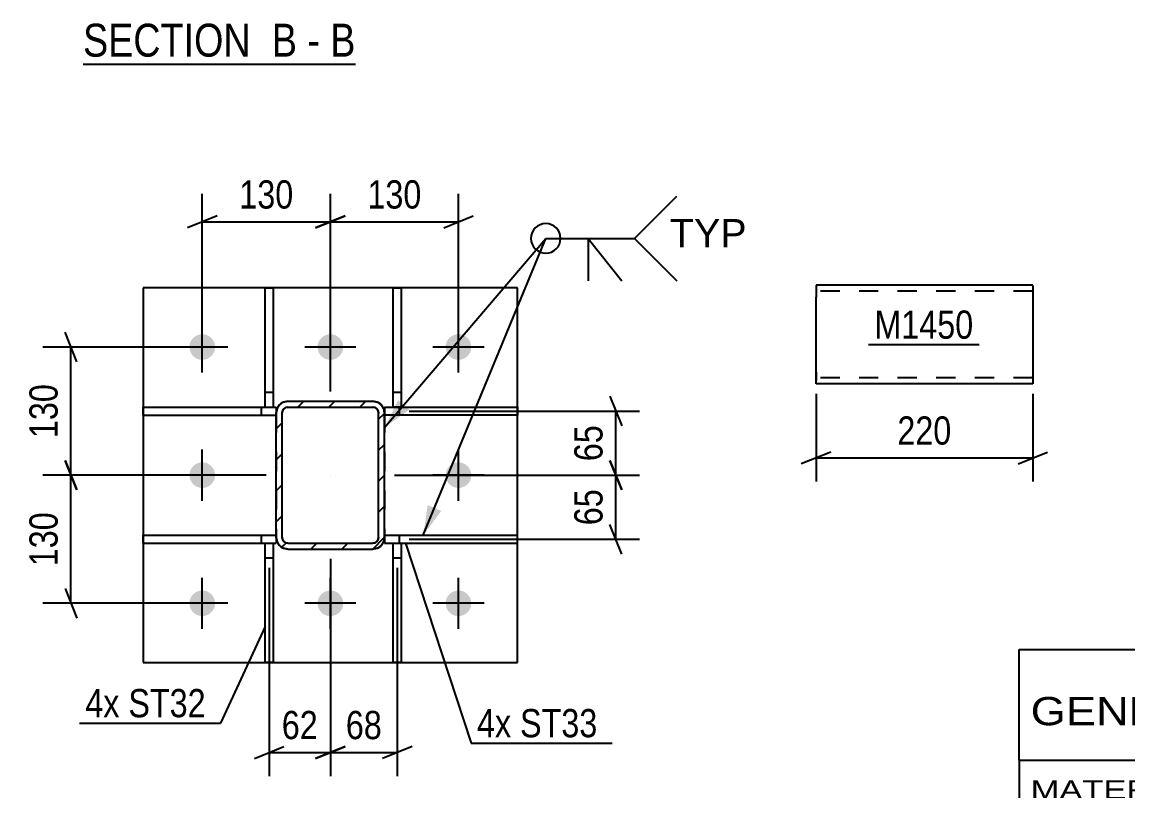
# Model space of a CAD drawing. Header units: millimetres. Extents: x 0 to 841, y 0 to 594.
# Drawn here: x 414.8 to 527, y 137.9 to 215.9 of the extents above; entities that cross this region are included whole.
import ezdxf

# ---------------------------------------------------------------- set-up
doc = ezdxf.new("R2010")
doc.units = ezdxf.units.MM
doc.linetypes.add('DXK_LINE_DOT2', pattern=[3.9198, 1.9599, -1.9599])
doc.linetypes.add('DXK_LINE_DOT3', pattern=[5.9187, 2.979, -0.9799, 0.9799, -0.9799])
doc.styles.add('Arial', font='ARIAL.TTF', dxfattribs={"height": 0.2})
doc.styles.add('Arial Narrow', font='ARIALN.TTF', dxfattribs={"height": 0.2})

# ---------------------------------------------------------------- blocks, each defined once
blk = doc.blocks.new('Unknown-318889761-12 - 4349')
at = {"color": 6, "linetype": 'Continuous'}
blk.add_line((420.98, 211.64), (448.63, 211.64), dxfattribs=at)
at = {"color": 0, "linetype": 'Continuous'}
for points in [[(439.09, 212.39), (439.09, 215.89), (420.98, 215.89), (420.98, 212.39)], [(442.69, 212.39), (442.69, 215.89), (440.14, 215.89), (440.14, 212.39)], [(445.02, 212.39), (445.02, 215.89), (443.74, 215.89), (443.74, 212.39)], [(448.63, 212.39), (448.63, 215.89), (446.07, 215.89), (446.07, 212.39)]]:
    blk.add_wipeout(points, dxfattribs=at)
at = {"color": 7, "linetype": 'Continuous', "style": 'Arial Narrow'}
for s, p in [('SECTION ', (420.98, 212.39)), ('B', (440.14, 212.39)), ('B', (446.07, 212.39)), ('-', (443.74, 212.39))]:
    blk.add_text(s, height=3.34, dxfattribs=at).set_placement(p)
blk = doc.blocks.new('Part-318889761-5888 - 5860')
at = {"color": 2, "linetype": 'Continuous'}
for p, q in [((451.58, 176.83), (465.08, 176.83)), ((451.58, 176.83), (451.58, 176.23)), ((465.08, 176.83), (465.08, 176.03)), ((465.08, 176.03), (451.58, 176.03))]:
    blk.add_line(p, q, dxfattribs=at)
at = {"color": 7, "linetype": 'DXK_LINE_DOT2'}
for p, q in [((451.58, 176.03), (451.58, 176.23)), ((453.08, 176.03), (453.08, 176.83))]:
    blk.add_line(p, q, dxfattribs=at)
blk = doc.blocks.new('Part-318889761-5933 - 5860')
at = {"color": 2, "linetype": 'Continuous'}
for p, q in [((451.58, 163.83), (465.08, 163.83)), ((451.58, 163.63), (451.58, 163.03)), ((451.58, 163.03), (452.47, 163.03)), ((453.27, 163.03), (465.08, 163.03)), ((465.08, 163.03), (465.08, 163.83))]:
    blk.add_line(p, q, dxfattribs=at)
at = {"color": 7, "linetype": 'DXK_LINE_DOT2'}
for p, q in [((451.58, 163.83), (451.58, 163.63)), ((452.47, 163.03), (453.27, 163.03)), ((453.08, 163.03), (453.08, 163.83))]:
    blk.add_line(p, q, dxfattribs=at)
blk = doc.blocks.new('Part-318889761-5893 - 5860')
at = {"color": 2, "linetype": 'Continuous'}
for p, q in [((427.08, 163.03), (427.08, 163.83)), ((427.08, 163.83), (440.58, 163.83)), ((427.08, 163.03), (439.47, 163.03)), ((440.27, 163.03), (440.58, 163.03)), ((440.58, 163.63), (440.58, 163.03))]:
    blk.add_line(p, q, dxfattribs=at)
at = {"color": 7, "linetype": 'DXK_LINE_DOT2'}
for p, q in [((439.08, 163.03), (439.08, 163.83)), ((439.47, 163.03), (440.27, 163.03)), ((440.58, 163.83), (440.58, 163.63))]:
    blk.add_line(p, q, dxfattribs=at)
blk = doc.blocks.new('Part-318889761-5898 - 5860')
at = {"color": 2, "linetype": 'Continuous'}
for p, q in [((427.08, 176.03), (427.08, 176.83)), ((427.08, 176.83), (440.58, 176.83)), ((440.58, 176.83), (440.58, 176.23)), ((427.08, 176.03), (440.58, 176.03))]:
    blk.add_line(p, q, dxfattribs=at)
at = {"color": 7, "linetype": 'DXK_LINE_DOT2'}
for p, q in [((439.08, 176.03), (439.08, 176.83)), ((440.58, 176.23), (440.58, 176.03))]:
    blk.add_line(p, q, dxfattribs=at)
blk = doc.blocks.new('Part-318889761-5913 - 5860')
at = {"color": 2, "linetype": 'Continuous'}
for p, q in [((439.47, 150.93), (439.47, 163.04)), ((439.47, 163.04), (440.27, 163.04)), ((440.27, 163.04), (440.27, 150.93)), ((440.27, 150.93), (439.47, 150.93))]:
    blk.add_line(p, q, dxfattribs=at)
at = {"color": 7, "linetype": 'DXK_LINE_DOT2'}
blk.add_line((439.47, 161.54), (440.27, 161.54), dxfattribs=at)
blk = doc.blocks.new('Part-318889761-5918 - 5860')
at = {"color": 2, "linetype": 'Continuous'}
for p, q in [((452.47, 150.93), (452.47, 163.04)), ((452.47, 163.04), (453.27, 163.04)), ((453.27, 163.04), (453.27, 150.93)), ((453.27, 150.93), (452.47, 150.93))]:
    blk.add_line(p, q, dxfattribs=at)
at = {"color": 7, "linetype": 'DXK_LINE_DOT2'}
blk.add_line((452.47, 161.54), (453.27, 161.54), dxfattribs=at)
blk = doc.blocks.new('Part-318889761-5923 - 5860')
at = {"color": 2, "linetype": 'Continuous'}
for p, q in [((439.47, 176.84), (439.47, 188.93)), ((439.47, 188.93), (440.27, 188.93)), ((440.27, 188.93), (440.27, 176.84)), ((439.47, 176.84), (440.27, 176.84))]:
    blk.add_line(p, q, dxfattribs=at)
at = {"color": 7, "linetype": 'DXK_LINE_DOT2'}
blk.add_line((439.47, 178.34), (440.27, 178.34), dxfattribs=at)
blk = doc.blocks.new('Part-318889761-5927 - 5860')
at = {"color": 2, "linetype": 'Continuous'}
for p, q in [((427.08, 188.93), (427.08, 150.93)), ((465.08, 188.93), (427.08, 188.93)), ((465.08, 150.93), (465.08, 188.93)), ((427.08, 150.93), (465.08, 150.93))]:
    blk.add_line(p, q, dxfattribs=at)
blk = doc.blocks.new('Part-318889761-5959 - 5860')
at = {"color": 2, "linetype": 'Continuous'}
for p, q in [((452.47, 176.84), (452.47, 188.93)), ((452.47, 188.93), (453.27, 188.93)), ((453.27, 188.93), (453.27, 176.84)), ((453.27, 176.84), (452.47, 176.84))]:
    blk.add_line(p, q, dxfattribs=at)
at = {"color": 7, "linetype": 'DXK_LINE_DOT2'}
blk.add_line((452.47, 178.34), (453.27, 178.34), dxfattribs=at)
blk = doc.blocks.new('Part-318889761-5960 - 5860')
at = {"linetype": 'Continuous'}
h = blk.add_hatch(dxfattribs=at)
h.set_pattern_fill('', scale=0.7, style=0, pattern_type=0)
h.set_pattern_definition([(45, (451.5827, 163.6309), (-1.57154, 1.57154), [])])
h.paths.add_polyline_path([(451.49, 163.17), (451.58, 163.63), (451.58, 176.23), (451.49, 176.69), (451.23, 177.08), (450.84, 177.34), (450.38, 177.43), (441.78, 177.43), (441.32, 177.34), (440.93, 177.08), (440.67, 176.69), (440.58, 176.23), (440.58, 163.63), (440.67, 163.17), (440.93, 162.78), (441.32, 162.52), (441.78, 162.43), (450.38, 162.43), (450.84, 162.52), (451.23, 162.78)])
h.paths.add_polyline_path([(450.61, 163.08), (450.38, 163.03), (441.78, 163.03), (441.55, 163.08), (441.36, 163.21), (441.23, 163.4), (441.18, 163.63), (441.18, 176.23), (441.23, 176.46), (441.36, 176.66), (441.55, 176.79), (441.78, 176.83), (450.38, 176.83), (450.61, 176.79), (450.81, 176.66), (450.94, 176.46), (450.98, 176.23), (450.98, 163.63), (450.94, 163.4), (450.81, 163.21)])
at = {"color": 7, "linetype": 'DXK_LINE_DOT2'}
for p, q in [((441.32, 177.34), (441.78, 177.43)), ((441.78, 177.43), (450.38, 177.43)), ((450.38, 177.43), (450.84, 177.34)), ((440.58, 176.23), (440.67, 176.69)), ((440.58, 176.23), (440.58, 163.63)), ((441.23, 176.46), (441.18, 176.23)), ((441.18, 163.63), (441.18, 176.23)), ((441.36, 176.66), (441.23, 176.46)), ((441.55, 176.79), (441.36, 176.66)), ((441.78, 176.83), (441.55, 176.79)), ((441.78, 176.83), (450.38, 176.83)), ((450.61, 176.79), (450.38, 176.83)), ((450.81, 176.66), (450.61, 176.79)), ((450.94, 176.46), (450.81, 176.66)), ((450.98, 176.23), (450.94, 176.46)), ((450.98, 163.63), (450.98, 176.23)), ((451.49, 176.69), (451.58, 176.23)), ((451.58, 176.23), (451.58, 163.63)), ((440.67, 163.17), (440.58, 163.63)), ((441.18, 163.63), (441.23, 163.4)), ((441.23, 163.4), (441.36, 163.21)), ((441.36, 163.21), (441.55, 163.08)), ((441.55, 163.08), (441.78, 163.03)), ((441.78, 163.03), (450.38, 163.03)), ((450.38, 163.03), (450.61, 163.08)), ((450.61, 163.08), (450.81, 163.21)), ((450.81, 163.21), (450.94, 163.4)), ((450.94, 163.4), (450.98, 163.63)), ((451.58, 163.63), (451.49, 163.17)), ((441.78, 162.43), (441.32, 162.52)), ((441.78, 162.43), (450.38, 162.43)), ((450.84, 162.52), (450.38, 162.43))]:
    blk.add_line(p, q, dxfattribs=at)
at = {"color": 2, "linetype": 'Continuous'}
for p, q in [((441.78, 177.43), (441.32, 177.34)), ((441.78, 177.43), (450.38, 177.43)), ((450.84, 177.34), (450.38, 177.43)), ((440.67, 176.69), (440.58, 176.23)), ((440.58, 163.63), (440.58, 176.23)), ((441.18, 176.23), (441.23, 176.46)), ((441.18, 163.63), (441.18, 176.23)), ((441.23, 176.46), (441.36, 176.66)), ((441.36, 176.66), (441.55, 176.79)), ((441.55, 176.79), (441.78, 176.83)), ((441.78, 176.83), (450.38, 176.83)), ((450.38, 176.83), (450.61, 176.79)), ((450.61, 176.79), (450.81, 176.66)), ((450.81, 176.66), (450.94, 176.46)), ((450.94, 176.46), (450.98, 176.23)), ((450.98, 163.63), (450.98, 176.23)), ((451.58, 176.23), (451.49, 176.69)), ((451.58, 163.63), (451.58, 176.23)), ((440.58, 163.63), (440.67, 163.17)), ((441.23, 163.4), (441.18, 163.63)), ((441.36, 163.21), (441.23, 163.4)), ((441.55, 163.08), (441.36, 163.21)), ((441.78, 163.03), (441.55, 163.08)), ((441.78, 163.03), (450.38, 163.03)), ((450.61, 163.08), (450.38, 163.03)), ((450.81, 163.21), (450.61, 163.08)), ((450.94, 163.4), (450.81, 163.21)), ((450.98, 163.63), (450.94, 163.4)), ((451.49, 163.17), (451.58, 163.63)), ((441.32, 162.52), (441.78, 162.43)), ((441.78, 162.43), (450.38, 162.43)), ((450.38, 162.43), (450.84, 162.52))]:
    blk.add_line(p, q, dxfattribs=at)
at = {"color": 7, "linetype": 'DXK_LINE_DOT3'}
blk.add_line((446.08, 169.93), (446.08, 169.93), dxfattribs=at)
at = {"color": 7, "linetype": 'DXK_LINE_DOT2'}
for centre, start, end in [((441.78, 176.23), 112.5, 157.5), ((450.38, 176.23), 22.5, 67.5), ((441.78, 163.63), 202.5, 247.5), ((450.38, 163.63), 292.5, 337.5)]:
    blk.add_arc(centre, 1.2, start, end, dxfattribs=at)
at = {"color": 2, "linetype": 'Continuous'}
for centre, start, end in [((441.78, 176.23), 112.5, 157.5), ((450.38, 176.23), 22.5, 67.5), ((441.78, 163.63), 202.5, 247.5), ((450.38, 163.63), 292.5, 337.5)]:
    blk.add_arc(centre, 1.2, start, end, dxfattribs=at)
blk = doc.blocks.new('Bolt-318889761-6058 - 5860')
at = {"linetype": 'Continuous'}
for points in [[(431.78, 182.93, -1), (434.38, 182.93, -1)], [(444.78, 182.93, -1), (447.38, 182.93, -1)], [(457.78, 182.93, -1), (460.38, 182.93, -1)], [(431.78, 169.93, -1), (434.38, 169.93, -1)], [(457.78, 169.93, -1), (460.38, 169.93, -1)], [(431.78, 156.93, -1), (434.38, 156.93, -1)], [(444.78, 156.93, -1), (447.38, 156.93, -1)], [(457.78, 156.93, -1), (460.38, 156.93, -1)]]:
    blk.add_hatch(color=1, dxfattribs=at).paths.add_polyline_path(points)
at = {"color": 1, "linetype": 'Continuous'}
for p, q in [((433.08, 180.33), (433.08, 185.53)), ((446.08, 180.33), (446.08, 185.53)), ((459.08, 180.33), (459.08, 185.53)), ((435.68, 182.93), (430.48, 182.93)), ((448.68, 182.93), (443.48, 182.93)), ((461.68, 182.93), (456.48, 182.93)), ((433.08, 167.33), (433.08, 172.53)), ((459.08, 167.33), (459.08, 172.53)), ((435.68, 169.93), (430.48, 169.93)), ((461.68, 169.93), (456.48, 169.93)), ((433.08, 154.33), (433.08, 159.53)), ((446.08, 154.33), (446.08, 159.53)), ((459.08, 154.33), (459.08, 159.53)), ((435.68, 156.93), (430.48, 156.93)), ((448.68, 156.93), (443.48, 156.93)), ((461.68, 156.93), (456.48, 156.93))]:
    blk.add_line(p, q, dxfattribs=at)
blk = doc.blocks.new('Part-318889761-7658 - 7654')
at = {"color": 2, "linetype": 'Continuous'}
for p, q in [((495.37, 189.19), (495.37, 187.99)), ((517.37, 189.19), (495.37, 189.19)), ((517.37, 189.1), (517.37, 189.19)), ((517.37, 189.1), (517.37, 187.99)), ((495.37, 180.39), (495.37, 187.99)), ((517.37, 187.99), (517.37, 179.19)), ((495.37, 179.28), (495.37, 180.39)), ((495.37, 179.19), (495.37, 179.28)), ((517.37, 179.19), (495.37, 179.19))]:
    blk.add_line(p, q, dxfattribs=at)
at = {"color": 7, "linetype": 'DXK_LINE_DOT2'}
for p, q in [((517.37, 188.59), (495.37, 188.59)), ((517.37, 188.84), (517.37, 187.99)), ((495.37, 180.39), (495.37, 179.54)), ((495.37, 179.79), (495.37, 179.84)), ((517.37, 179.79), (495.37, 179.79)), ((517.37, 179.84), (517.37, 179.93)), ((517.37, 179.79), (517.37, 179.84)), ((517.37, 179.79), (517.37, 179.84)), ((495.37, 179.19), (495.37, 179.19))]:
    blk.add_line(p, q, dxfattribs=at)
blk = doc.blocks.new('StraightDimension-318889761-6119 - 5860')
at = {"color": 7, "linetype": 'Continuous'}
for p, q in [((474.45, 177.93), (475.65, 174.93)), ((454.08, 176.43), (477.45, 176.43)), ((475.05, 169.93), (475.05, 176.43)), ((475.65, 168.43), (474.45, 171.43)), ((452.58, 169.93), (477.45, 169.93))]:
    blk.add_line(p, q, dxfattribs=at)
at = {"color": 0}
blk.add_wipeout([(474.3, 175.61), (470.1, 175.61), (470.1, 170.75), (474.3, 170.75)], dxfattribs=at)
at = {"color": 3, "style": 'Arial Narrow'}
blk.add_text('65', height=2.863, rotation=90.0002, dxfattribs=at).set_placement((473.7, 171.35))
blk = doc.blocks.new('StraightDimension-318889761-6088 - 5860')
at = {"color": 7, "linetype": 'Continuous'}
for p, q in [((420.35, 181.43), (419.15, 184.43)), ((432.08, 182.93), (416.9, 182.93)), ((419.75, 169.93), (419.75, 182.93)), ((419.15, 171.43), (420.35, 168.43)), ((439.58, 169.93), (416.9, 169.93))]:
    blk.add_line(p, q, dxfattribs=at)
at = {"color": 0}
blk.add_wipeout([(419, 179.77), (414.8, 179.77), (414.8, 173.09), (419, 173.09)], dxfattribs=at)
at = {"color": 3, "style": 'Arial Narrow'}
blk.add_text('130', height=2.863, rotation=90.0002, dxfattribs=at).set_placement((418.4, 173.69))
blk = doc.blocks.new('StraightDimension-318889761-6142 - 5860')
at = {"color": 7, "linetype": 'Continuous'}
for p, q in [((433.08, 183.93), (433.08, 198.48)), ((446.08, 178.43), (446.08, 198.48)), ((434.58, 196.23), (431.58, 195.03)), ((433.08, 195.63), (446.08, 195.63)), ((444.58, 195.03), (447.58, 196.23))]:
    blk.add_line(p, q, dxfattribs=at)
at = {"color": 0}
blk.add_wipeout([(442.92, 196.38), (442.92, 200.58), (436.24, 200.58), (436.24, 196.38)], dxfattribs=at)
at = {"color": 3, "style": 'Arial Narrow'}
blk.add_text('130', height=2.863, dxfattribs=at).set_placement((436.84, 196.98))
blk = doc.blocks.new('StraightDimension-318889761-6078 - 5860')
at = {"color": 7, "linetype": 'Continuous'}
for p, q in [((420.35, 168.43), (419.15, 171.43)), ((439.58, 169.93), (416.9, 169.93)), ((419.75, 156.93), (419.75, 169.93)), ((419.15, 158.43), (420.35, 155.43)), ((432.08, 156.93), (416.9, 156.93))]:
    blk.add_line(p, q, dxfattribs=at)
at = {"color": 0}
blk.add_wipeout([(419, 166.77), (414.8, 166.77), (414.8, 160.09), (419, 160.09)], dxfattribs=at)
at = {"color": 3, "style": 'Arial Narrow'}
blk.add_text('130', height=2.863, rotation=90.0002, dxfattribs=at).set_placement((418.4, 160.69))
blk = doc.blocks.new('StraightDimension-318889761-6099 - 5860')
at = {"color": 7, "linetype": 'Continuous'}
for p, q in [((446.08, 161.43), (446.08, 139.4)), ((452.87, 160.54), (452.87, 139.4)), ((444.58, 141.2), (447.58, 142.4)), ((446.08, 141.8), (452.87, 141.8)), ((454.37, 142.4), (451.37, 141.2))]:
    blk.add_line(p, q, dxfattribs=at)
at = {"color": 0}
blk.add_wipeout([(451.9, 142.55), (451.9, 146.75), (447.05, 146.75), (447.05, 142.55)], dxfattribs=at)
at = {"color": 3, "style": 'Arial Narrow'}
blk.add_text('68', height=2.863, dxfattribs=at).set_placement((447.65, 143.15))
blk = doc.blocks.new('StraightDimension-318889761-6109 - 5860')
at = {"color": 7, "linetype": 'Continuous'}
for p, q in [((439.87, 160.54), (439.87, 139.4)), ((446.08, 161.43), (446.08, 139.4)), ((438.37, 141.2), (441.37, 142.4)), ((439.87, 141.8), (446.08, 141.8)), ((447.58, 142.4), (444.58, 141.2))]:
    blk.add_line(p, q, dxfattribs=at)
at = {"color": 0}
blk.add_wipeout([(445.4, 142.55), (445.4, 146.75), (440.55, 146.75), (440.55, 142.55)], dxfattribs=at)
at = {"color": 3, "style": 'Arial Narrow'}
blk.add_text('62', height=2.863, dxfattribs=at).set_placement((441.15, 143.15))
blk = doc.blocks.new('StraightDimension-318889761-6126 - 5860')
at = {"color": 7, "linetype": 'Continuous'}
for p, q in [((474.45, 171.43), (475.65, 168.43)), ((452.58, 169.93), (477.45, 169.93)), ((475.05, 163.43), (475.05, 169.93)), ((475.65, 161.93), (474.45, 164.93)), ((454.08, 163.43), (477.45, 163.43))]:
    blk.add_line(p, q, dxfattribs=at)
at = {"color": 0}
blk.add_wipeout([(474.3, 169.11), (470.1, 169.11), (470.1, 164.25), (474.3, 164.25)], dxfattribs=at)
at = {"color": 3, "style": 'Arial Narrow'}
blk.add_text('65', height=2.863, rotation=90.0002, dxfattribs=at).set_placement((473.7, 164.85))
blk = doc.blocks.new('StraightDimension-318889761-6133 - 5860')
at = {"color": 7, "linetype": 'Continuous'}
for p, q in [((446.08, 178.43), (446.08, 198.48)), ((459.08, 183.93), (459.08, 198.48)), ((447.58, 196.23), (444.58, 195.03)), ((446.08, 195.63), (459.08, 195.63)), ((457.58, 195.03), (460.58, 196.23))]:
    blk.add_line(p, q, dxfattribs=at)
at = {"color": 0}
blk.add_wipeout([(455.92, 196.38), (455.92, 200.58), (449.24, 200.58), (449.24, 196.38)], dxfattribs=at)
at = {"color": 3, "style": 'Arial Narrow'}
blk.add_text('130', height=2.863, dxfattribs=at).set_placement((449.84, 196.98))
blk = doc.blocks.new('StraightDimension-318889761-7660 - 7654')
at = {"color": 7, "linetype": 'Continuous'}
for p, q in [((495.37, 178.19), (495.37, 169.28)), ((517.37, 178.19), (517.37, 169.28)), ((496.87, 172.28), (493.87, 171.08)), ((515.87, 171.08), (518.87, 172.28)), ((495.37, 171.68), (517.37, 171.68))]:
    blk.add_line(p, q, dxfattribs=at)
at = {"color": 0}
blk.add_wipeout([(509.71, 172.43), (509.71, 176.63), (503.02, 176.63), (503.02, 172.43)], dxfattribs=at)
at = {"color": 3, "style": 'Arial Narrow'}
blk.add_text('220', height=2.863, dxfattribs=at).set_placement((503.62, 173.03))
blk = doc.blocks.new('Unknown-318889761-44800')
at = {"color": 7, "linetype": 'Continuous'}
for p, q in [((516, 152.25), (676, 152.25)), ((516, 141), (516, 152.25)), ((516, 141), (676, 141)), ((516, 141), (516, 136))]:
    blk.add_line(p, q, dxfattribs=at)
at = {"color": 7, "style": 'Arial Narrow'}
for s, height, width, p in [('GENERAL NOTES & WELD DETAILS :', 2.8633, 1.4, (517.15, 144.56)), ("MATERIAL LIST FOR ASSEMBLY MK'D", 1.9089, 1.6, (517.15, 137.06))]:
    blk.add_text(s, height=height, dxfattribs=dict(at, width=width)).set_placement(p)
blk = doc.blocks.new('MarkSet-318889761-6230 - 5860')
at = {"color": 30, "linetype": 'Continuous'}
for p, q in [((453.71, 163.03), (460.36, 142.74)), ((460.36, 142.74), (474.68, 142.74))]:
    blk.add_line(p, q, dxfattribs=at)
at = {"color": 0}
for points in [[(464.43, 143.34), (464.43, 146.34), (460.96, 146.34), (460.96, 143.34)], [(473.18, 143.34), (473.18, 146.34), (465.33, 146.34), (465.33, 143.34)]]:
    blk.add_wipeout(points, dxfattribs=at)
for points in [[(464.43, 143.34), (464.43, 146.34), (460.96, 146.34), (460.96, 143.34)], [(473.18, 143.34), (473.18, 146.34), (465.33, 146.34), (465.33, 143.34)]]:
    blk.add_wipeout(points, dxfattribs=at)
at = {"color": 3, "style": 'Arial Narrow'}
for s, p in [('4x', (460.96, 143.34)), ('ST33', (465.33, 143.34))]:
    blk.add_text(s, height=2.863, dxfattribs=at).set_placement(p)
blk = doc.blocks.new('WeldMark-318889761-6151 - 5860')
at = {"linetype": 'Continuous'}
for points in [[(454.1, 176.57), (451.58, 174.77), (452.96, 177.54)], [(457.34, 166.31), (455.5, 163.83), (455.96, 166.89)]]:
    blk.add_hatch(color=30, dxfattribs=at).paths.add_polyline_path(points)
at = {"color": 30, "linetype": 'Continuous'}
for p, q in [((451.58, 174.77), (467.94, 193.95)), ((455.5, 163.83), (467.94, 193.95)), ((467.94, 193.95), (476.94, 193.95))]:
    blk.add_line(p, q, dxfattribs=at)
at = {"color": 3, "linetype": 'Continuous'}
for q in [(475.65, 189.66), (472.23, 189.66)]:
    blk.add_line((472.23, 193.95), q, dxfattribs=at)
for start, end in [(90, 270), (270, 90)]:
    blk.add_arc((467.94, 193.95), 1.5, start, end, dxfattribs=at)
at = {"color": 0, "linetype": 'Continuous'}
blk.add_wipeout([(488.32, 193.05), (488.32, 196.05), (480.54, 196.05), (480.54, 193.05)], dxfattribs=at)
blk.add_wipeout([(488.32, 193.05), (488.32, 196.05), (480.54, 196.05), (480.54, 193.05)], dxfattribs=at)
at = {"color": 3, "linetype": 'Continuous'}
for q in [(481.23, 198.23), (481.23, 189.66)]:
    blk.add_line((476.94, 193.95), q, dxfattribs=at)
at = {"color": 3, "linetype": 'Continuous', "style": 'Arial'}
blk.add_text('TYP', height=2.865, dxfattribs=at).set_placement((480.54, 193.05))
blk = doc.blocks.new('MarkSet-318889761-6200 - 5860')
at = {"color": 30, "linetype": 'Continuous'}
for p in [(439.47, 154.59), (420.61, 144.77)]:
    blk.add_line(p, (434.93, 144.77), dxfattribs=at)
at = {"color": 0}
for points in [[(424.68, 145.37), (424.68, 148.37), (421.21, 148.37), (421.21, 145.37)], [(433.43, 145.37), (433.43, 148.37), (425.58, 148.37), (425.58, 145.37)]]:
    blk.add_wipeout(points, dxfattribs=at)
for points in [[(424.68, 145.37), (424.68, 148.37), (421.21, 148.37), (421.21, 145.37)], [(433.43, 145.37), (433.43, 148.37), (425.58, 148.37), (425.58, 145.37)]]:
    blk.add_wipeout(points, dxfattribs=at)
at = {"color": 3, "style": 'Arial Narrow'}
for s, p in [('4x', (421.21, 145.37)), ('ST32', (425.58, 145.37))]:
    blk.add_text(s, height=2.863, dxfattribs=at).set_placement(p)
blk = doc.blocks.new('Mark-318889761-7656 - 7654')
at = {"color": 30, "linetype": 'Continuous'}
blk.add_line((500.69, 183.17), (511.94, 183.17), dxfattribs=at)
at = {"color": 0}
blk.add_wipeout([(511.34, 183.77), (511.34, 186.77), (501.29, 186.77), (501.29, 183.77)], dxfattribs=at)
blk.add_wipeout([(511.34, 183.77), (511.34, 186.77), (501.29, 186.77), (501.29, 183.77)], dxfattribs=at)
at = {"color": 3, "style": 'Arial Narrow'}
blk.add_text('M1450', height=2.863, dxfattribs=at).set_placement((501.29, 183.77))

msp = doc.modelspace()

# ---------------------------------------------------------------- block references
for name in ['Unknown-318889761-12 - 4349', 'Part-318889761-5927 - 5860', 'Part-318889761-5923 - 5860', 'Part-318889761-5959 - 5860', 'Part-318889761-7658 - 7654', 'Bolt-318889761-6058 - 5860', 'Part-318889761-5960 - 5860', 'StraightDimension-318889761-7660 - 7654', 'Part-318889761-5898 - 5860', 'Part-318889761-5888 - 5860', 'Part-318889761-5893 - 5860', 'Part-318889761-5913 - 5860', 'Part-318889761-5933 - 5860', 'Part-318889761-5918 - 5860', 'Unknown-318889761-44800']:
    msp.add_blockref(name, (0, 0))

# ---------------------------------------------------------------- next in the draw order: block references
for name in ['Mark-318889761-7656 - 7654', 'StraightDimension-318889761-6088 - 5860', 'StraightDimension-318889761-6119 - 5860', 'StraightDimension-318889761-6099 - 5860']:
    msp.add_blockref(name, (0, 0))

# ---------------------------------------------------------------- next in the draw order: block references
for name in ['StraightDimension-318889761-6142 - 5860', 'StraightDimension-318889761-6078 - 5860', 'StraightDimension-318889761-6126 - 5860']:
    msp.add_blockref(name, (0, 0))

# ---------------------------------------------------------------- next in the draw order: block references
for name in ['StraightDimension-318889761-6133 - 5860', 'MarkSet-318889761-6230 - 5860', 'StraightDimension-318889761-6109 - 5860']:
    msp.add_blockref(name, (0, 0))

# ---------------------------------------------------------------- next in the draw order: block references
for name in ['WeldMark-318889761-6151 - 5860', 'MarkSet-318889761-6200 - 5860']:
    msp.add_blockref(name, (0, 0))

doc.saveas('drawing.dxf')
